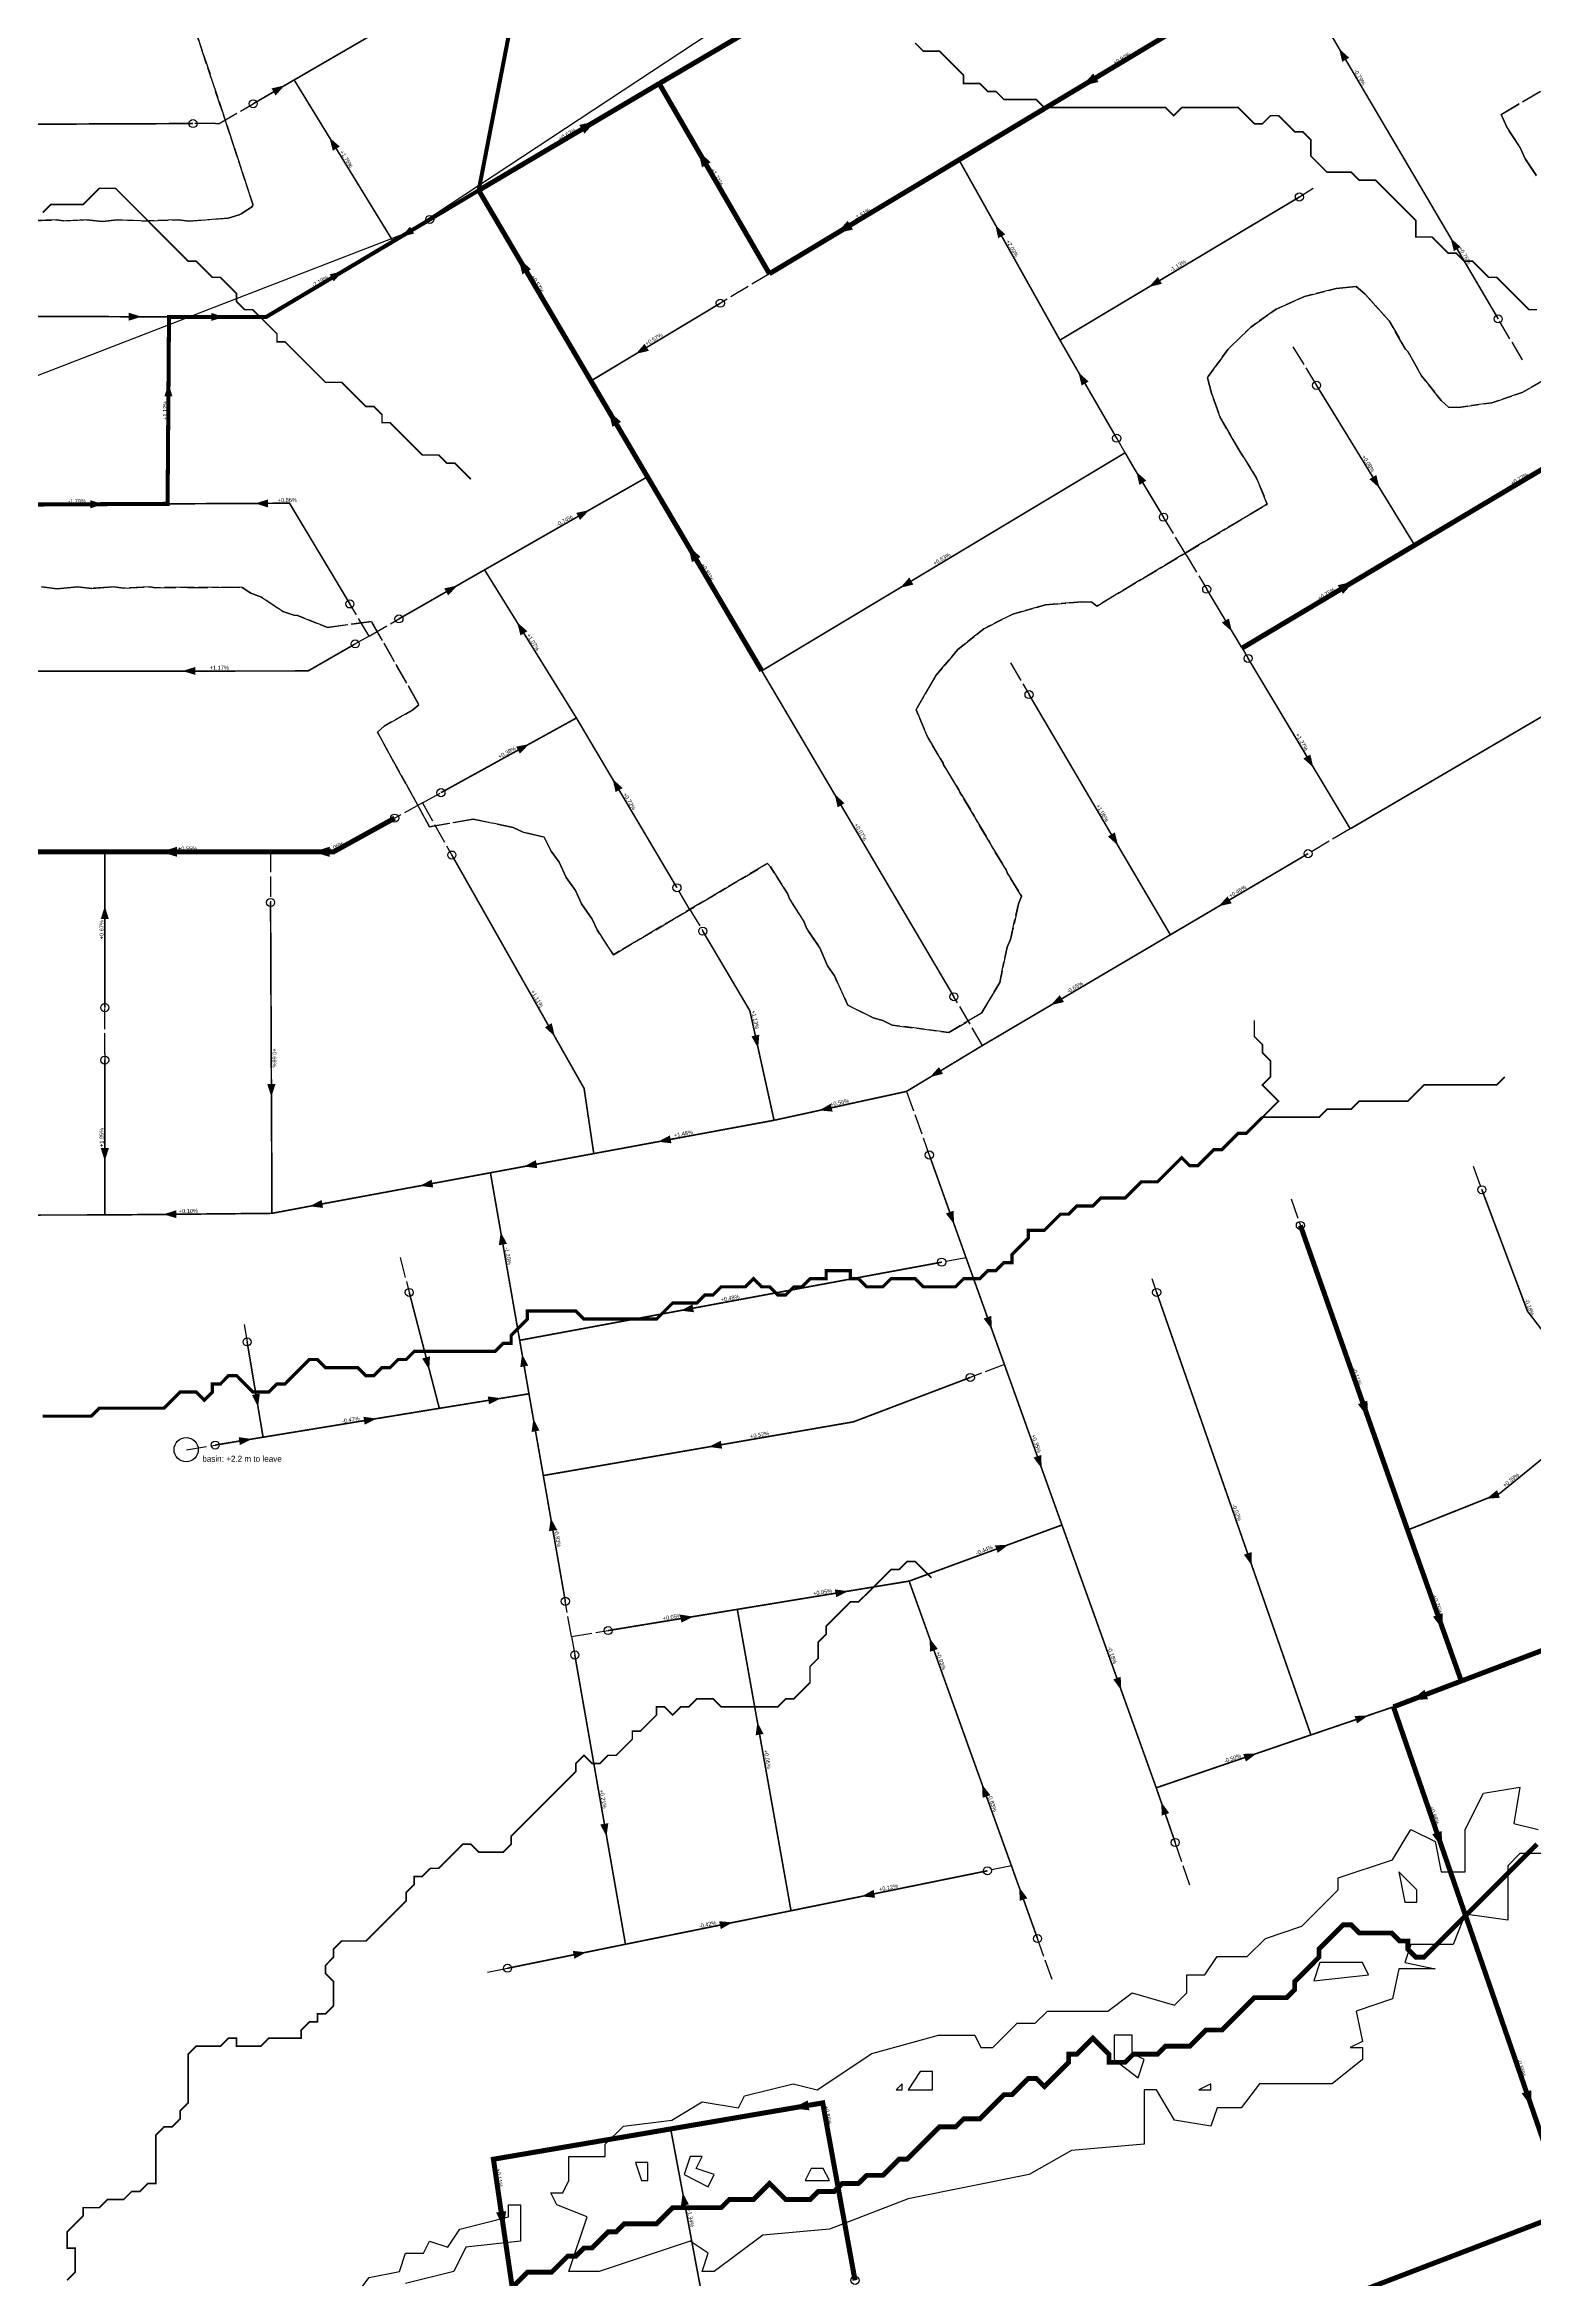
# Model space of a CAD drawing. Header units: metres. Extents: x 442821 to 452274, y 2561971 to 2571293.
# Drawn here: x 444960 to 445698, y 2564912 to 2566019 of the extents above; entities that cross this region are included whole.
import ezdxf
from ezdxf.enums import TextEntityAlignment as Align

# ---------------------------------------------------------------- set-up
doc = ezdxf.new("R2010")
doc.units = ezdxf.units.M
doc.header["$LTSCALE"] = 8
doc.linetypes.add('DASHDOT', pattern=[3.556, 2.54, -0.508, 0, -0.508])
doc.linetypes.add('DASHED', pattern=[1.524, 1.27, -0.254])
for name, color, linetype in [('A_ARROWS', 7, 'Continuous'), ('A_BASINS', 1, 'Continuous'), ('A_BUILT_2006', 252, 'Continuous'), ('A_CATCHMENTS', 7, 'Continuous'), ('A_DIRECT_LINK', 6, 'Continuous'), ('A_GRADIENT', 8, 'Continuous'), ('A_HEAD_GAP', 8, 'Continuous'), ('A_HEADS', 8, 'Continuous'), ('A_STREAMS', 5, 'Continuous'), ('A_WADI', 4, 'Continuous')]:
    doc.layers.add(name, color=color, linetype=linetype)

msp = doc.modelspace()

# ---------------------------------------------------------------- linework, layer by layer
at = {"layer": 'A_ARROWS', "color": 2}
for points in [[(445601.3, 2566017.2), (445606.3, 2566012.7), (445602.8, 2566010.7)], [(445473.9, 2565998.7), (445479.5, 2566004.9), (445482.1, 2566000.7)], [(445079, 2565999), (445074.5, 2565994), (445072.5, 2565997.5)], [(445233.1, 2565981.3), (445227.5, 2565975.1), (445224.9, 2565979.4)], [(445101.2, 2565973.1), (445106.3, 2565968.7), (445102.8, 2565966.6)], [(445283.8, 2565966.6), (445290, 2565960.9), (445285.7, 2565958.4)], [(445136.6, 2565924), (445141.1, 2565929), (445143.1, 2565925.6)], [(445352.3, 2565925.7), (445357.9, 2565931.9), (445360.5, 2565927.6)], [(445431, 2565929.8), (445435.9, 2565925.2), (445432.4, 2565923.3)], [(445656.5, 2565923.4), (445661.5, 2565918.9), (445658.1, 2565916.9)], [(445194.8, 2565913.5), (445201, 2565907.9), (445196.7, 2565905.4)], [(445107.8, 2565906.9), (445103.3, 2565901.9), (445101.3, 2565905.4)], [(445507, 2565899.1), (445511.5, 2565904.1), (445513.5, 2565900.7)], [(445008.1, 2565884.4), (445001.7, 2565882.4), (445001.7, 2565886.4)], [(445049, 2565884.3), (445042.6, 2565882.3), (445042.6, 2565886.3)], [(445252.9, 2565866), (445257.3, 2565871), (445259.4, 2565867.5)], [(445472.2, 2565856.8), (445477.2, 2565852.3), (445473.7, 2565850.3)], [(445021.5, 2565851.3), (445023.4, 2565844.9), (445019.4, 2565844.9)], [(445239.4, 2565837.9), (445245.6, 2565832.3), (445241.3, 2565829.8)], [(445500.8, 2565807.6), (445505.8, 2565803.2), (445502.4, 2565801.1)], [(444989.2, 2565791.5), (444982.8, 2565789.5), (444982.7, 2565793.5)], [(445064.4, 2565791.9), (445070.8, 2565793.9), (445070.8, 2565789.9)], [(445229.9, 2565788.6), (445225.3, 2565783.7), (445223.4, 2565787.2)], [(445278.8, 2565771), (445285, 2565765.4), (445280.7, 2565762.8)], [(445164.5, 2565751.2), (445160, 2565746.3), (445158, 2565749.8)], [(445383.9, 2565750.1), (445388.4, 2565755.2), (445390.4, 2565751.7)], [(445194.1, 2565733), (445199.2, 2565728.6), (445195.8, 2565726.5)], [(445200.1, 2565672.7), (445195.5, 2565667.9), (445193.6, 2565671.4)], [(445241.4, 2565655.4), (445246.4, 2565650.9), (445242.9, 2565648.9)], [(445351.4, 2565647.9), (445356.3, 2565643.4), (445352.9, 2565641.3)]]:
    msp.add_solid(points, dxfattribs=at)
at = {"layer": 'A_ARROWS', "color": 1}
for points in [[(445621.3, 2565799.5), (445616.3, 2565803.9), (445619.7, 2565806)], [(445608.8, 2565753.3), (445603.2, 2565747.1), (445600.6, 2565751.4)], [(445548.2, 2565728.4), (445543.2, 2565732.9), (445546.7, 2565734.9)], [(445028.4, 2565708.9), (445034.8, 2565710.9), (445034.8, 2565706.9)], [(445588.6, 2565661), (445583.6, 2565665.5), (445587, 2565667.5)], [(445491.8, 2565622.4), (445486.8, 2565626.9), (445490.2, 2565628.9)], [(445017.7, 2565619.3), (445025.7, 2565621.8), (445025.7, 2565616.8)], [(445093.2, 2565619.3), (445101.2, 2565621.8), (445101.2, 2565616.8)], [(444989.9, 2565592.4), (444991.9, 2565586), (444987.9, 2565586)], [(445541.5, 2565592.3), (445546, 2565597.2), (445548.1, 2565593.8)], [(445458.4, 2565543.3), (445462.9, 2565548.3), (445465, 2565544.9)], [(445212.8, 2565527.8), (445207.9, 2565532.4), (445211.3, 2565534.4)], [(445313.5, 2565522), (445310.2, 2565527.9), (445314.1, 2565528.7)], [(445072.4, 2565497.8), (445070.4, 2565504.2), (445074.4, 2565504.2)], [(445398.6, 2565507.7), (445403.1, 2565512.7), (445405.1, 2565509.3)], [(445343.7, 2565491.2), (445349.5, 2565494.5), (445350.4, 2565490.6)], [(444989.9, 2565466.1), (444987.9, 2565472.5), (444991.9, 2565472.5)], [(445263.9, 2565475.7), (445269.8, 2565478.8), (445270.6, 2565474.9)], [(445197.4, 2565463.4), (445203.4, 2565466.5), (445204.1, 2565462.6)], [(445091.3, 2565443.7), (445097.3, 2565446.8), (445098, 2565442.9)], [(445145.9, 2565453.8), (445151.8, 2565456.9), (445152.6, 2565453)], [(445019, 2565439.7), (445025.4, 2565441.8), (445025.4, 2565437.8)], [(445410.6, 2565434.8), (445406.5, 2565440.1), (445410.3, 2565441.5)], [(445186, 2565431), (445189.1, 2565425.1), (445185.1, 2565424.4)], [(445275.1, 2565392), (445281, 2565395.1), (445281.7, 2565391.2)], [(445429.3, 2565382.7), (445425.2, 2565388.1), (445429, 2565389.4)], [(445150.6, 2565362.7), (445147.1, 2565368.3), (445151, 2565369.4)], [(445196.6, 2565370.6), (445199.6, 2565364.7), (445195.7, 2565364)], [(445065.8, 2565344.2), (445062.8, 2565350.2), (445066.7, 2565350.9)], [(445186.2, 2565348.6), (445180.2, 2565345.6), (445179.6, 2565349.5)], [(445615.6, 2565339), (445610.6, 2565345.7), (445615.3, 2565347.4)], [(445124.6, 2565338.5), (445118.6, 2565335.5), (445118, 2565339.4)], [(445202.2, 2565338.5), (445205.2, 2565332.6), (445201.3, 2565331.9)], [(445062.8, 2565328.4), (445056.8, 2565325.4), (445056.2, 2565329.3)], [(445289, 2565324.5), (445295, 2565327.5), (445295.7, 2565323.6)], [(445454, 2565313.8), (445449.9, 2565319.2), (445453.7, 2565320.5)], [(445674.3, 2565298.8), (445679.5, 2565303.1), (445680.9, 2565299.3)], [(445210.8, 2565289.3), (445213.9, 2565283.4), (445209.9, 2565282.7)], [(445437.5, 2565276), (445432.2, 2565272), (445430.8, 2565275.7)], [(445558.1, 2565265.7), (445554.1, 2565271.1), (445557.9, 2565272.4)], [(445358.2, 2565253), (445352.2, 2565250), (445351.5, 2565253.9)], [(445281.5, 2565240.4), (445275.5, 2565237.4), (445274.9, 2565241.4)], [(445652.8, 2565233.7), (445647.8, 2565240.4), (445652.5, 2565242.1)], [(445398.4, 2565229.7), (445402.5, 2565224.4), (445398.7, 2565223)], [(445493.4, 2565203.9), (445489.4, 2565209.3), (445493.1, 2565210.6)], [(445637, 2565199), (445643.6, 2565204.2), (445645.3, 2565199.5)], [(445313.1, 2565188.2), (445316.2, 2565182.3), (445312.3, 2565181.6)], [(445615.7, 2565191.4), (445610.2, 2565187.5), (445608.9, 2565191.2)], [(445560.5, 2565172.6), (445555.1, 2565168.6), (445553.8, 2565172.4)], [(445424.4, 2565157.3), (445428.5, 2565152), (445424.7, 2565150.6)], [(445513.2, 2565148.5), (445517.1, 2565143.1), (445513.4, 2565141.8)], [(445238.4, 2565131.5), (445235.3, 2565137.4), (445239.3, 2565138.1)], [(445652.3, 2565125.8), (445647.4, 2565132.6), (445652.1, 2565134.2)], [(445364.8, 2565101.8), (445370.7, 2565105.1), (445371.4, 2565101.1)], [(445442.8, 2565106.3), (445446.9, 2565100.9), (445443.1, 2565099.6)], [(445300.9, 2565088.9), (445295, 2565085.6), (445294.2, 2565089.5)], [(445228.3, 2565074.1), (445222.5, 2565070.9), (445221.7, 2565074.8)], [(445696.7, 2564997.4), (445691.7, 2565004.2), (445696.4, 2565005.8)], [(445330.6, 2564996.9), (445338.1, 2565000.7), (445338.9, 2564995.8)], [(445276.1, 2564955.1), (445279.2, 2564949.2), (445275.3, 2564948.5)], [(445187.4, 2564937.6), (445183.7, 2564945.2), (445188.7, 2564945.9)]]:
    msp.add_solid(points, dxfattribs=at)
at = {"layer": 'A_BASINS', "color": 1}
msp.add_circle((445030.2, 2565323.1), 6, dxfattribs=at)
at = {"layer": 'A_BUILT_2006', "color": 252}
msp.add_lwpolyline([(444422.4, 2563343.7), (444425.8, 2563359.7), (444354.3, 2563402.3), (444079.1, 2562950.6), (443944.5, 2563054.6), (443895.5, 2563534.9), (443894.2, 2564981.6), (443353.4, 2565026.3), (443356.8, 2565236.3), (445139.7, 2565926.1), (445353.1, 2566067)], dxfattribs=at)
at = {"layer": 'A_CATCHMENTS', "color": 2, "linetype": 'DASHED'}
for points in [[(444953.3, 2565931.9), (444965.8, 2565932.4), (444969.6, 2565931.9), (444980.9, 2565932.4), (444988.8, 2565931.5), (444996, 2565932.4), (445010.9, 2565931.8), (445011.2, 2565931.9), (445026.3, 2565932.4), (445031.6, 2565931.7), (445051, 2565933.3), (445056.5, 2565934.8), (445057.5, 2565935.3), (445063.1, 2565939), (445063.3, 2565940.1), (445035, 2566025.7)], [(445732.5, 2566014.5), (445681.6, 2565984.6), (445684.6, 2565977.9), (445690.9, 2565968.2), (445693.2, 2565963), (445699.1, 2565954.2)], [(445705.2, 2565854.5), (445691.9, 2565846.8), (445677, 2565841.8), (445660.5, 2565839.5), (445655.5, 2565839.6), (445651.9, 2565842.9), (445642.1, 2565855.1), (445635.3, 2565867.2), (445634.2, 2565868.4), (445626, 2565882.3), (445614.1, 2565895.8), (445609.8, 2565899.3), (445599.8, 2565898.4), (445584.2, 2565894.4), (445570.1, 2565888.1), (445557.5, 2565879.3), (445546.2, 2565868.2), (445536.4, 2565854.7), (445536.1, 2565854.1), (445538.1, 2565846.6), (445542.5, 2565834.1), (445551.7, 2565818.3), (445552, 2565818), (445560.2, 2565804.8), (445565.7, 2565791.6), (445481.2, 2565741), (445478.8, 2565742.9), (445473.7, 2565743.2), (445455.8, 2565741.6), (445439.7, 2565737.1), (445425.3, 2565729.8), (445412.5, 2565719.6), (445401.5, 2565706.6), (445392.2, 2565690.7), (445391.8, 2565689.6), (445397.5, 2565675.9), (445405.1, 2565663.2), (445405.4, 2565662.4), (445412.9, 2565650), (445413.4, 2565648.9), (445420.7, 2565636.8), (445421.3, 2565635.4), (445428.5, 2565623.6), (445429.2, 2565622), (445436.3, 2565610.4), (445437.1, 2565608.5), (445444, 2565597.3), (445443.9, 2565597.1), (445442.5, 2565593.6), (445438.5, 2565575.9), (445436.8, 2565572.1), (445433.2, 2565554.6), (445424.2, 2565539.4), (445407.9, 2565529.8), (445379.9, 2565533.5), (445375.3, 2565535.8), (445370.5, 2565537.1), (445357.9, 2565543.3), (445357.8, 2565543.7), (445351.3, 2565557.9), (445347.9, 2565562.9), (445344, 2565571.8), (445337.7, 2565581.1), (445336, 2565585.2), (445329.2, 2565595.7), (445328, 2565598.6), (445319.7, 2565611.8), (445318.1, 2565613.5), (445241.8, 2565568.3), (445233.7, 2565580.6), (445231.3, 2565586), (445226.1, 2565593.6), (445223.1, 2565600.1), (445218.5, 2565606.6), (445214.9, 2565614.2), (445211, 2565619.7), (445207.6, 2565626.6), (445197.1, 2565629.1), (445192.1, 2565631.4), (445172.3, 2565635.5), (445150.8, 2565631.7), (445124.9, 2565678.6), (445128.2, 2565681.5), (445142.5, 2565689.7), (445145.5, 2565692.2), (445122, 2565733.4), (445100.2, 2565730.5), (445085.3, 2565736.4), (445083.5, 2565736.5), (445078.1, 2565738.4), (445067.5, 2565745.5), (445062.3, 2565747.5), (445057.9, 2565750.3), (445046.6, 2565750.4), (445046.5, 2565750.4), (445030.8, 2565750.2), (445029.7, 2565750.4), (445015, 2565750.1), (445012.2, 2565750.6), (444999.3, 2565749.9), (444994.3, 2565750.6), (444983.5, 2565749.8), (444976.4, 2565750.6), (444966.3, 2565749.6), (444958.5, 2565750.5)]]:
    msp.add_lwpolyline(points, dxfattribs=at)
at = {"layer": 'A_CATCHMENTS', "color": 1, "linetype": 'DASHED'}
for points in [[(445035, 2566025.7), (445063.3, 2565940.1), (445063.1, 2565939), (445057.5, 2565935.3), (445056.5, 2565934.8), (445051, 2565933.3), (445031.6, 2565931.7), (445026.3, 2565932.4), (445011.2, 2565931.9), (445010.9, 2565931.8), (444996, 2565932.4), (444988.8, 2565931.5), (444980.9, 2565932.4), (444969.6, 2565931.9), (444965.8, 2565932.4), (444953.3, 2565931.9)], [(445699.1, 2565954.2), (445693.2, 2565963), (445690.9, 2565968.2), (445684.6, 2565977.9), (445681.6, 2565984.6), (445732.5, 2566014.5)], [(444958.5, 2565750.5), (444966.3, 2565749.6), (444976.4, 2565750.6), (444983.5, 2565749.8), (444994.3, 2565750.6), (444999.3, 2565749.9), (445012.2, 2565750.6), (445015, 2565750.1), (445029.7, 2565750.4), (445030.8, 2565750.2), (445046.5, 2565750.4), (445046.6, 2565750.4), (445057.9, 2565750.3), (445062.3, 2565747.5), (445067.5, 2565745.5), (445078.1, 2565738.4), (445083.5, 2565736.5), (445085.3, 2565736.4), (445100.2, 2565730.5), (445122, 2565733.4), (445145.5, 2565692.2), (445142.5, 2565689.7), (445128.2, 2565681.5), (445124.9, 2565678.6), (445150.8, 2565631.7), (445172.3, 2565635.5), (445192.1, 2565631.4), (445197.1, 2565629.1), (445207.6, 2565626.6), (445211, 2565619.7), (445214.9, 2565614.2), (445218.5, 2565606.6), (445223.1, 2565600.1), (445226.1, 2565593.6), (445231.3, 2565586), (445233.7, 2565580.6), (445241.8, 2565568.3), (445318.1, 2565613.5), (445319.7, 2565611.8), (445328, 2565598.6), (445329.2, 2565595.7), (445336, 2565585.2), (445337.7, 2565581.1), (445344, 2565571.8), (445347.9, 2565562.9), (445351.3, 2565557.9), (445357.8, 2565543.7), (445357.9, 2565543.3), (445370.5, 2565537.1), (445375.3, 2565535.8), (445379.9, 2565533.5), (445407.9, 2565529.8), (445424.2, 2565539.4), (445433.2, 2565554.6), (445436.8, 2565572.1), (445438.5, 2565575.9), (445442.5, 2565593.6), (445443.9, 2565597.1), (445444, 2565597.3), (445437.1, 2565608.5), (445436.3, 2565610.4), (445429.2, 2565622), (445428.5, 2565623.6), (445421.3, 2565635.4), (445420.7, 2565636.8), (445413.4, 2565648.9), (445412.9, 2565650), (445405.4, 2565662.4), (445405.1, 2565663.2), (445397.5, 2565675.9), (445391.8, 2565689.6), (445392.2, 2565690.7), (445401.5, 2565706.6), (445412.5, 2565719.6), (445425.3, 2565729.8), (445439.7, 2565737.1), (445455.8, 2565741.6), (445473.7, 2565743.2), (445478.8, 2565742.9), (445481.2, 2565741), (445565.7, 2565791.6), (445560.2, 2565804.8), (445552, 2565818), (445551.7, 2565818.3), (445542.5, 2565834.1), (445538.1, 2565846.6), (445536.1, 2565854.1), (445536.4, 2565854.7), (445546.2, 2565868.2), (445557.5, 2565879.3), (445570.1, 2565888.1), (445584.2, 2565894.4), (445599.8, 2565898.4), (445609.8, 2565899.3), (445614.1, 2565895.8), (445626, 2565882.3), (445634.2, 2565868.4), (445635.3, 2565867.2), (445642.1, 2565855.1), (445651.9, 2565842.9), (445655.5, 2565839.6), (445660.5, 2565839.5), (445677, 2565841.8), (445691.9, 2565846.8), (445705.2, 2565854.5)]]:
    msp.add_lwpolyline(points, dxfattribs=at)
at = {"layer": 'A_DIRECT_LINK', "color": 6, "linetype": 'DASHED', "const_width": 2}
msp.add_lwpolyline([(445198.6, 2566068.3), (445175.1, 2565947), (445132.7, 2565921.7), (445069.7, 2565884.2), (445021.7, 2565884.3), (445021, 2565791.7), (444831.9, 2565790.7), (444664.4, 2565791.8), (444664.4, 2565708.5), (444456.3, 2565708.3), (444370.7, 2565708.2), (444277.9, 2565708.1), (444278.2, 2565520.7), (444277.7, 2565398.4), (444277.6, 2565343.6), (444184.3, 2565343.7), (444184.3, 2565251.9), (444184.3, 2565168.2), (444184.3, 2565085), (444184.3, 2564982.9), (444171.9, 2564984), (444017.2, 2564997.6), (444017.2, 2564966.8), (444017.4, 2564881.2)], dxfattribs=at)
at = {"layer": 'A_HEAD_GAP', "color": 8, "linetype": 'DASHED'}
for points in [[(445044.7, 2565980.1), (445046.5, 2565980.1), (445063.4, 2565989.9)], [(445044.7, 2565980.1), (445033.6, 2565980.1)], [(445175.1, 2565947), (445150.9, 2565932.6)], [(445588.5, 2565947.9), (445581.6, 2565943.7)], [(445319.1, 2565905.7), (445294.8, 2565891.1)], [(445692.1, 2565863), (445680.1, 2565883.3)], [(445578.4, 2565869.4), (445590.1, 2565850.4)], [(445495.3, 2565817), (445491.1, 2565824.2)], [(445525.5, 2565766.5), (445514.3, 2565785.1)], [(445525.5, 2565766.5), (445535.7, 2565749.4)], [(445120.8, 2565726.2), (445111.3, 2565742.1)], [(445120.8, 2565726.2), (445135.6, 2565734.7)], [(445120.8, 2565726.2), (445113.9, 2565722.3)], [(445438.5, 2565713), (445447.7, 2565697.2)], [(445553.2, 2565720.2), (445556.2, 2565715.1)], [(445147.2, 2565643.5), (445156.4, 2565648.6)], [(445147.2, 2565643.5), (445133.5, 2565636)], [(445147.2, 2565643.5), (445161.8, 2565617.7)], [(445606.8, 2565630.7), (445585.9, 2565618.4)], [(445071.9, 2565619.3), (445072, 2565594.2)], [(445279.4, 2565591.3), (445273.3, 2565601.5)], [(445279.4, 2565591.3), (445286.1, 2565580)], [(445424.7, 2565523.4), (445410.5, 2565547.5)], [(444989.9, 2565519.3), (444989.9, 2565542.1)], [(444989.9, 2565519.3), (444989.9, 2565516.1)], [(445387, 2565500.6), (445398.3, 2565469.1)], [(445667.7, 2565463.6), (445672, 2565451.9)], [(445577.5, 2565447.4), (445582.1, 2565434.2)], [(445136.2, 2565418.3), (445140.7, 2565401)], [(445416.5, 2565418.2), (445404.4, 2565416)], [(445508.5, 2565408), (445510.9, 2565401)], [(445059, 2565385.2), (445060.4, 2565376.5)], [(445435.5, 2565365.3), (445418.6, 2565358.9)], [(445030.3, 2565323.1), (445044.6, 2565325.4)], [(445221.1, 2565230.5), (445218, 2565248)], [(445221.1, 2565230.5), (445239.2, 2565233.5)], [(445221.1, 2565230.5), (445222.7, 2565221.4)], [(445527.3, 2565107.4), (445520.1, 2565128.5)], [(445439, 2565116.9), (445427.1, 2565114.5)], [(445459.2, 2565060.6), (445451.9, 2565080.9)], [(445179.4, 2565064.2), (445189.4, 2565066.2)]]:
    msp.add_lwpolyline(points, dxfattribs=at)
at = {"layer": 'A_HEADS', "color": 2}
for centre in [(445063.4, 2565989.9), (445581.6, 2565943.7), (445150.9, 2565932.6), (445294.8, 2565891.1), (445680.1, 2565883.3), (445491.1, 2565824.2), (445514.3, 2565785.1), (445111.3, 2565742.1), (445135.6, 2565734.7), (445156.4, 2565648.6), (445273.3, 2565601.5), (445410.5, 2565547.5)]:
    msp.add_circle(centre, 2, dxfattribs=at)
at = {"layer": 'A_HEADS', "color": 1}
for centre in [(445033.6, 2565980.1), (445590.1, 2565850.4), (445535.7, 2565749.4), (445113.9, 2565722.3), (445556.2, 2565715.1), (445447.7, 2565697.2), (445133.5, 2565636), (445161.8, 2565617.7), (445585.9, 2565618.4), (445072, 2565594.2), (445286.1, 2565580), (444989.9, 2565542.1), (444989.9, 2565516.1), (445398.3, 2565469.1), (445672, 2565451.9), (445582.1, 2565434.2), (445404.4, 2565416), (445140.7, 2565401), (445510.9, 2565401), (445060.4, 2565376.5), (445418.6, 2565358.9), (445044.6, 2565325.4), (445218, 2565248), (445239.2, 2565233.5), (445222.7, 2565221.4), (445520.1, 2565128.5), (445427.1, 2565114.5), (445451.9, 2565080.9), (445189.4, 2565066.2), (445361.5, 2564911.6)]:
    msp.add_circle(centre, 2, dxfattribs=at)
at = {"layer": 'A_SECONDARY_HEADER', "color": 2, "const_width": 2.5}
for points in [[(445264.5, 2565999.9), (445360.1, 2566056.1)], [(445576.1, 2566060), (445413, 2565962.1)], [(445175.1, 2565947), (445264.5, 2565999.9)], [(445319.1, 2565905.7), (445264.5, 2565999.9)], [(445230.7, 2565852.6), (445175.1, 2565947)], [(445315.3, 2565709), (445258.7, 2565805.1)]]:
    msp.add_lwpolyline(points, dxfattribs=at)
at = {"layer": 'A_SECONDARY_HEADER', "color": 2, "linetype": 'DASHDOT', "const_width": 2.5}
msp.add_lwpolyline([(445413, 2565962.1), (445319.1, 2565905.7)], dxfattribs=at)
at = {"layer": 'A_SECONDARY_HEADER', "color": 2, "linetype": 'DASHED', "const_width": 2.5}
msp.add_lwpolyline([(445258.7, 2565805.1), (445230.7, 2565852.6)], dxfattribs=at)
at = {"layer": 'A_SECONDARY_HEADER', "color": 1, "const_width": 2.5}
for points in [[(445638.7, 2565771.2), (445744.2, 2565834.1)], [(445553.2, 2565720.2), (445638.7, 2565771.2)], [(445133.5, 2565636), (445103.2, 2565619.3), (445071.9, 2565619.3)], [(445071.9, 2565619.3), (444989.9, 2565619.3)], [(445635.2, 2565283.3), (445661.8, 2565208.5)], [(445628.2, 2565195.7), (445665.7, 2565087.1)], [(445361.5, 2564911.6), (445345.5, 2564999.5), (445270.2, 2564986.6)]]:
    msp.add_lwpolyline(points, dxfattribs=at)
at = {"layer": 'A_SECONDARY_HEADER', "color": 1, "linetype": 'DASHDOT', "const_width": 2.5}
for points in [[(444989.9, 2565619.3), (444900.8, 2565619.3)], [(445582.1, 2565434.2), (445635.2, 2565283.3)], [(445665.7, 2565087.1), (445714.6, 2564945.5)]]:
    msp.add_lwpolyline(points, dxfattribs=at)
at = {"layer": 'A_SECONDARY_HEADER', "color": 1, "linetype": 'DASHED', "const_width": 2.5}
for points in [[(445926, 2565391.2), (445719.4, 2565230.3), (445661.8, 2565208.5)], [(445661.8, 2565208.5), (445628.2, 2565195.7)], [(445270.2, 2564986.6), (445182.4, 2564971.6), (445198.1, 2564864.5)], [(445714.6, 2564945.5), (445432.1, 2564837.4), (445379.9, 2564810.1)]]:
    msp.add_lwpolyline(points, dxfattribs=at)
at = {"layer": 'A_SECONDARY_MAIN', "color": 2, "linetype": 'DASHED', "const_width": 0.8}
msp.add_lwpolyline([(445083.7, 2566001.7), (445198.6, 2566068.3)], dxfattribs=at)
at = {"layer": 'A_SECONDARY_MAIN', "color": 2, "linetype": 'DASHDOT', "const_width": 0.8}
for points in [[(445644.2, 2565944.4), (445576.1, 2566060)], [(445581.6, 2565943.7), (445463, 2565872.8)], [(445060.6, 2565884.2), (445069.7, 2565884.2), (445132.7, 2565921.7)], [(444830.8, 2565884.9), (444977.7, 2565884.5)], [(445178, 2565759), (445258.7, 2565805.1)], [(444931.4, 2565791.2), (445021, 2565791.7)]]:
    msp.add_lwpolyline(points, dxfattribs=at)
at = {"layer": 'A_SECONDARY_MAIN', "color": 2, "const_width": 0.8}
for points in [[(445132.7, 2565921.7), (445083.7, 2566001.7)], [(445463, 2565872.8), (445413, 2565962.1)], [(445680.1, 2565883.3), (445644.2, 2565944.4)], [(444977.7, 2565884.5), (445021.7, 2565884.3)], [(445021, 2565791.7), (445021.7, 2565884.3)], [(445021.7, 2565884.3), (445060.6, 2565884.2)], [(445495.3, 2565817), (445315.3, 2565709)], [(445514.3, 2565785.1), (445499.1, 2565810.4), (445495.3, 2565817)], [(445135.6, 2565734.7), (445178, 2565759)], [(445223.5, 2565685.6), (445178, 2565759)]]:
    msp.add_lwpolyline(points, dxfattribs=at)
at = {"layer": 'A_SECONDARY_MAIN', "color": 1, "const_width": 0.8}
for points in [[(445033.6, 2565980.1), (444339.6, 2565977.2), (444339.6, 2565975.8)], [(445447.7, 2565697.2), (445517.7, 2565578.2)], [(444989.9, 2565542.1), (444989.9, 2565619.3)], [(445286.1, 2565580), (445309.4, 2565540.6), (445321.4, 2565486.3)], [(445424.7, 2565523.4), (445387, 2565500.6)], [(445387, 2565500.6), (445321.4, 2565486.3)], [(445321.4, 2565486.3), (445232.1, 2565469.8)], [(445232.1, 2565469.8), (445180.9, 2565460.3)], [(445129.1, 2565450.7), (445091.3, 2565443.7), (445072.7, 2565440.2)], [(445140.7, 2565401), (445155.6, 2565343.6)], [(445200, 2565350.8), (445195.4, 2565377.3)], [(445417, 2565178), (445388.3, 2565258)]]:
    msp.add_lwpolyline(points, dxfattribs=at)
at = {"layer": 'A_SECONDARY_MAIN', "color": 1, "linetype": 'DASHED', "const_width": 0.8}
for points in [[(445590.1, 2565850.4), (445638.7, 2565771.2)], [(445072.7, 2565440.2), (444989.9, 2565439.4)], [(445416.5, 2565418.2), (445435.5, 2565365.3)], [(445510.9, 2565401), (445587.3, 2565181.8)], [(445060.4, 2565376.5), (445068.3, 2565329.3)], [(445435.5, 2565365.3), (445464, 2565285.8)], [(445731.9, 2565343.1), (445680.9, 2565301.5), (445635.2, 2565283.3)], [(445303.2, 2565244), (445388.3, 2565258)], [(445239.2, 2565233.5), (445303.2, 2565244)], [(445329.8, 2565094.7), (445303.2, 2565244)], [(445587.3, 2565181.8), (445628.2, 2565195.7)]]:
    msp.add_lwpolyline(points, dxfattribs=at)
at = {"layer": 'A_SECONDARY_MAIN', "color": 1, "linetype": 'DASHDOT', "const_width": 0.8}
for points in [[(445606.8, 2565630.7), (445704.3, 2565687.8), (445800.4, 2565744.7)], [(444975.7, 2565708.8), (444900.8, 2565708.7)], [(445517.7, 2565578.2), (445424.7, 2565523.4)], [(445180.9, 2565460.3), (445129.1, 2565450.7)], [(445195.4, 2565377.3), (445180.9, 2565460.3)], [(445672, 2565451.9), (445694.6, 2565391.7), (445731.9, 2565343.1)], [(444989.9, 2565439.4), (444900.6, 2565439.3)], [(445155.6, 2565343.6), (445200, 2565350.8)], [(445207.1, 2565310.3), (445200, 2565350.8)], [(445068.3, 2565329.3), (445155.6, 2565343.6)], [(445044.6, 2565325.4), (445068.3, 2565329.3)], [(445388.3, 2565258), (445464, 2565285.8)], [(445464, 2565285.8), (445510.7, 2565155.6)], [(445510.7, 2565155.6), (445587.3, 2565181.8)], [(445439, 2565116.9), (445417, 2565178)], [(445520.1, 2565128.5), (445510.7, 2565155.6)], [(445451.9, 2565080.9), (445439, 2565116.9)], [(445247.8, 2565078.1), (445329.8, 2565094.7)], [(445189.4, 2565066.2), (445247.8, 2565078.1)]]:
    msp.add_lwpolyline(points, dxfattribs=at)
at = {"layer": 'A_SECONDARY_MAIN_BRANCH', "color": 2, "const_width": 0.8}
for points in [[(445063.4, 2565989.9), (445083.7, 2566001.7)], [(445294.8, 2565891.1), (445230.7, 2565852.6)], [(445491.1, 2565824.2), (445463, 2565872.8)], [(445111.3, 2565742.1), (445081.4, 2565792), (445021, 2565791.7)], [(445273.3, 2565601.5), (445223.5, 2565685.6)]]:
    msp.add_lwpolyline(points, dxfattribs=at)
at = {"layer": 'A_SECONDARY_MAIN_BRANCH', "color": 2, "linetype": 'DASHED', "const_width": 0.8}
for points in [[(445150.9, 2565932.6), (445132.7, 2565921.7)], [(445410.5, 2565547.5), (445315.3, 2565709)], [(445156.4, 2565648.6), (445223.5, 2565685.6)]]:
    msp.add_lwpolyline(points, dxfattribs=at)
at = {"layer": 'A_SECONDARY_MAIN_BRANCH', "color": 1, "const_width": 0.8}
for points in [[(445535.7, 2565749.4), (445553.2, 2565720.2)], [(445113.9, 2565722.3), (445090.6, 2565708.9), (444975.7, 2565708.8)], [(445556.2, 2565715.1), (445606.8, 2565630.7)], [(445161.8, 2565617.7), (445227.3, 2565502.1), (445232.1, 2565469.8)], [(445072, 2565594.2), (445072.7, 2565440.2)], [(444989.9, 2565516.1), (444989.9, 2565439.4)], [(445398.3, 2565469.1), (445416.5, 2565418.2)], [(445418.6, 2565358.9), (445360.7, 2565336.9), (445207.1, 2565310.3)], [(445218, 2565248), (445207.1, 2565310.3)], [(445286.8, 2564898.1), (445270.2, 2564986.6)]]:
    msp.add_lwpolyline(points, dxfattribs=at)
at = {"layer": 'A_SECONDARY_MAIN_BRANCH', "color": 1, "linetype": 'DASHED', "const_width": 0.8}
for points in [[(445585.9, 2565618.4), (445517.7, 2565578.2)], [(445404.4, 2565416), (445195.4, 2565377.3)], [(445222.7, 2565221.4), (445247.8, 2565078.1)], [(445427.1, 2565114.5), (445329.8, 2565094.7)]]:
    msp.add_lwpolyline(points, dxfattribs=at)
at = {"layer": 'A_STREAMS', "color": 5}
for points, const_width in [([(445699.3, 2565887.9), (445695.3, 2565887.9), (445691.3, 2565891.9), (445687.3, 2565895.9), (445683.3, 2565899.9), (445679.3, 2565903.9), (445675.3, 2565903.9), (445671.3, 2565907.9), (445667.3, 2565911.9), (445663.3, 2565911.9), (445659.3, 2565915.9), (445655.3, 2565915.9), (445651.3, 2565919.9), (445647.3, 2565923.9), (445643.3, 2565923.9), (445639.3, 2565923.9), (445639.3, 2565927.9), (445639.3, 2565932), (445635.3, 2565936), (445631.3, 2565940), (445627.3, 2565944), (445623.3, 2565948), (445619.3, 2565952), (445615.3, 2565952), (445611.3, 2565952), (445607.3, 2565956), (445603.3, 2565956), (445599.3, 2565956), (445595.3, 2565956), (445591.3, 2565960), (445587.3, 2565964), (445587.3, 2565968), (445587.3, 2565972), (445583.3, 2565976), (445579.3, 2565976), (445575.3, 2565980), (445571.3, 2565984), (445567.3, 2565984), (445563.3, 2565980), (445559.3, 2565980), (445555.3, 2565984), (445551.3, 2565988), (445547.3, 2565988), (445543.3, 2565988), (445539.3, 2565988), (445535.3, 2565988), (445531.3, 2565988), (445527.3, 2565988), (445523.3, 2565988), (445519.3, 2565984), (445515.3, 2565988), (445511.3, 2565988), (445507.3, 2565988), (445503.3, 2565988), (445499.3, 2565988), (445495.3, 2565988), (445491.3, 2565988), (445487.3, 2565988), (445483.3, 2565988), (445479.3, 2565988), (445475.3, 2565988), (445471.3, 2565988), (445467.3, 2565988), (445463.3, 2565988), (445459.3, 2565988), (445455.3, 2565988), (445451.3, 2565992), (445447.3, 2565992), (445443.3, 2565992), (445439.3, 2565992), (445435.3, 2565992), (445431.3, 2565996), (445427.3, 2565996), (445423.3, 2566000), (445419.3, 2566000), (445415.3, 2566000), (445415.3, 2566004), (445411.3, 2566008), (445407.3, 2566012), (445403.3, 2566016), (445399.3, 2566016), (445395.3, 2566016), (445391.3, 2566020)], 0.8), ([(445171.2, 2565803.9), (445167.2, 2565807.9), (445163.2, 2565811.9), (445159.2, 2565811.9), (445155.2, 2565815.9), (445151.2, 2565815.9), (445147.2, 2565815.9), (445143.2, 2565819.9), (445139.2, 2565823.9), (445135.2, 2565827.9), (445131.2, 2565831.9), (445127.2, 2565831.9), (445127.2, 2565835.9), (445123.2, 2565839.9), (445119.2, 2565839.9), (445115.2, 2565843.9), (445111.2, 2565847.9), (445107.2, 2565851.9), (445103.2, 2565851.9), (445099.2, 2565851.9), (445095.2, 2565855.9), (445091.2, 2565859.9), (445087.2, 2565863.9), (445083.2, 2565867.9), (445079.2, 2565871.9), (445075.2, 2565871.9), (445075.2, 2565875.9), (445071.2, 2565879.9), (445067.2, 2565883.9), (445063.2, 2565887.9), (445059.2, 2565887.9), (445055.2, 2565891.9), (445055.2, 2565895.9), (445051.2, 2565899.9), (445047.2, 2565903.9), (445043.2, 2565903.9), (445039.2, 2565907.9), (445035.2, 2565911.9), (445031.2, 2565911.9), (445027.2, 2565915.9), (445023.2, 2565919.9), (445019.2, 2565923.9), (445015.2, 2565927.9), (445011.2, 2565932), (445007.2, 2565936), (445003.2, 2565940), (444999.2, 2565944), (444995.2, 2565948), (444991.2, 2565948), (444987.2, 2565948), (444983.2, 2565944), (444979.2, 2565940), (444975.2, 2565940), (444971.2, 2565940), (444967.2, 2565940), (444963.2, 2565940), (444959.2, 2565936)], 0.8), ([(445559.3, 2565535.8), (445559.3, 2565531.8), (445559.3, 2565527.8), (445563.3, 2565523.8), (445563.3, 2565519.8), (445567.3, 2565515.8), (445567.3, 2565511.8), (445567.3, 2565507.8), (445563.3, 2565503.8), (445567.3, 2565499.8), (445571.3, 2565495.8), (445567.3, 2565491.8), (445563.3, 2565487.8)], 0.8), ([(445683.3, 2565507.8), (445679.3, 2565503.8), (445675.3, 2565503.8), (445671.3, 2565503.8), (445667.3, 2565503.8), (445663.3, 2565503.8), (445659.3, 2565503.8), (445655.3, 2565503.8), (445651.3, 2565503.8), (445647.3, 2565503.8), (445643.3, 2565503.8), (445639.3, 2565499.8), (445635.3, 2565495.8), (445631.3, 2565495.8), (445627.3, 2565495.8), (445623.3, 2565495.8), (445619.3, 2565495.8), (445615.3, 2565495.8), (445611.3, 2565495.8), (445607.3, 2565491.8), (445603.3, 2565491.8), (445599.3, 2565491.8), (445595.3, 2565491.8), (445591.3, 2565487.8), (445587.3, 2565487.8), (445583.3, 2565487.8), (445579.3, 2565487.8), (445575.3, 2565487.8), (445571.3, 2565487.8), (445567.3, 2565487.8), (445563.3, 2565487.8)], 0.8), ([(445563.3, 2565487.8), (445559.3, 2565483.8), (445555.3, 2565479.8), (445551.3, 2565479.8), (445547.3, 2565475.8), (445543.3, 2565471.8), (445539.3, 2565471.8), (445535.3, 2565467.8), (445531.3, 2565463.8), (445527.3, 2565463.8), (445523.3, 2565467.8), (445519.3, 2565463.8), (445515.3, 2565459.8), (445511.3, 2565455.8), (445507.3, 2565455.8), (445503.3, 2565455.8), (445499.3, 2565451.8), (445495.3, 2565447.8), (445491.3, 2565447.8), (445487.3, 2565447.8), (445483.3, 2565447.8), (445479.3, 2565443.8), (445475.3, 2565443.8), (445471.3, 2565443.8), (445467.3, 2565439.8), (445463.3, 2565439.8), (445459.3, 2565435.8), (445455.3, 2565431.8), (445451.3, 2565431.8), (445447.3, 2565431.8), (445447.3, 2565427.8), (445443.3, 2565423.8), (445439.3, 2565419.8), (445439.3, 2565415.8), (445435.3, 2565415.8), (445431.3, 2565411.8), (445427.3, 2565411.8), (445423.3, 2565407.8), (445419.3, 2565407.8), (445415.3, 2565407.8), (445411.3, 2565403.8), (445407.3, 2565403.8), (445403.3, 2565403.8), (445399.3, 2565403.8), (445395.3, 2565403.8), (445391.3, 2565407.8), (445387.3, 2565407.8), (445383.3, 2565407.8), (445379.3, 2565407.8), (445375.3, 2565403.8), (445371.3, 2565403.8), (445367.3, 2565403.8), (445363.2, 2565407.8), (445359.2, 2565407.8), (445359.2, 2565411.8), (445355.2, 2565411.8), (445351.2, 2565411.8), (445347.2, 2565411.8), (445347.2, 2565407.8), (445343.2, 2565407.8), (445339.2, 2565407.8), (445335.2, 2565403.8), (445331.2, 2565403.8), (445327.2, 2565399.8), (445323.2, 2565399.8), (445319.2, 2565403.8), (445315.2, 2565403.8), (445311.2, 2565407.8), (445307.2, 2565403.8), (445303.2, 2565403.8), (445299.2, 2565403.8), (445295.2, 2565403.8), (445291.2, 2565399.8), (445287.2, 2565399.8), (445283.2, 2565395.8), (445279.2, 2565395.8), (445275.2, 2565395.8), (445271.2, 2565395.8), (445267.2, 2565391.8), (445263.2, 2565387.8), (445259.2, 2565387.8), (445255.2, 2565387.8), (445251.2, 2565387.8), (445247.2, 2565387.8), (445243.2, 2565387.8), (445239.2, 2565387.8), (445235.2, 2565387.8), (445231.2, 2565387.8), (445227.2, 2565387.8), (445223.2, 2565391.8), (445219.2, 2565391.8), (445215.2, 2565391.8), (445211.2, 2565391.8), (445207.2, 2565391.8), (445203.2, 2565391.8), (445199.2, 2565391.8), (445199.2, 2565387.8), (445195.2, 2565383.8), (445191.2, 2565379.8), (445191.2, 2565375.8), (445187.2, 2565375.8), (445183.2, 2565371.8), (445179.2, 2565371.8), (445175.2, 2565371.8), (445171.2, 2565371.8), (445167.2, 2565371.8), (445163.2, 2565371.8), (445159.2, 2565371.8), (445155.2, 2565371.8), (445151.2, 2565371.8), (445147.2, 2565371.8), (445143.2, 2565371.8), (445139.2, 2565367.8), (445135.2, 2565367.8), (445131.2, 2565363.8), (445127.2, 2565363.8), (445123.2, 2565359.8), (445119.2, 2565359.8), (445115.2, 2565363.8), (445111.2, 2565363.8), (445107.2, 2565363.8), (445103.2, 2565363.8), (445099.2, 2565363.8), (445095.2, 2565367.8), (445091.2, 2565367.8), (445087.2, 2565363.8), (445083.2, 2565359.8), (445079.2, 2565355.7), (445075.2, 2565355.7), (445071.2, 2565351.7), (445067.2, 2565351.7), (445063.2, 2565351.7), (445059.2, 2565355.7), (445055.2, 2565359.8), (445051.2, 2565359.8), (445047.2, 2565355.7), (445043.2, 2565355.7), (445043.2, 2565351.7), (445039.2, 2565347.7), (445035.2, 2565351.7), (445031.2, 2565351.7), (445027.2, 2565351.7), (445023.2, 2565347.7), (445019.2, 2565343.7), (445015.2, 2565343.7), (445011.2, 2565343.7), (445007.2, 2565343.7), (445003.2, 2565343.7), (444999.2, 2565343.7), (444995.2, 2565343.7), (444991.2, 2565343.7), (444987.2, 2565343.7), (444983.2, 2565339.7), (444979.2, 2565339.7), (444975.2, 2565339.7), (444971.2, 2565339.7), (444967.2, 2565339.7), (444963.2, 2565339.7), (444959.2, 2565339.7)], 1.6), ([(445399.3, 2565259.7), (445395.3, 2565263.7), (445391.3, 2565267.7), (445387.3, 2565267.7), (445383.3, 2565263.7), (445379.3, 2565263.7), (445375.3, 2565259.7), (445371.3, 2565255.7), (445367.3, 2565251.7), (445363.2, 2565247.7), (445359.2, 2565247.7), (445355.2, 2565243.7), (445351.2, 2565239.7), (445347.2, 2565235.7), (445347.2, 2565231.7), (445343.2, 2565227.7), (445343.2, 2565223.7), (445343.2, 2565219.7), (445339.2, 2565215.7), (445339.2, 2565211.7), (445339.2, 2565207.7), (445335.2, 2565203.7), (445331.2, 2565199.7), (445327.2, 2565199.7), (445323.2, 2565195.7), (445319.2, 2565195.7), (445315.2, 2565195.7), (445311.2, 2565195.7), (445307.2, 2565195.7), (445303.2, 2565195.7), (445299.2, 2565195.7), (445295.2, 2565195.7), (445291.2, 2565199.7), (445287.2, 2565199.7), (445283.2, 2565199.7), (445279.2, 2565195.7), (445275.2, 2565195.7), (445271.2, 2565191.7), (445267.2, 2565195.7), (445263.2, 2565195.7), (445263.2, 2565191.7), (445259.2, 2565187.7), (445255.2, 2565183.7), (445251.2, 2565183.7), (445251.2, 2565179.7), (445247.2, 2565175.7), (445243.2, 2565171.7), (445239.2, 2565171.7), (445235.2, 2565167.7), (445231.2, 2565167.7), (445227.2, 2565171.7), (445223.2, 2565167.7), (445223.2, 2565163.7), (445219.2, 2565159.7), (445215.2, 2565155.7), (445211.2, 2565151.7), (445207.2, 2565147.7), (445203.2, 2565143.7), (445199.2, 2565139.7), (445195.2, 2565135.7), (445191.2, 2565131.7), (445191.2, 2565127.7), (445187.2, 2565123.7), (445183.2, 2565123.7), (445179.2, 2565123.7), (445175.2, 2565123.7), (445171.2, 2565127.7), (445167.2, 2565127.7), (445163.2, 2565123.7), (445159.2, 2565119.7), (445155.2, 2565115.7), (445151.2, 2565115.7), (445147.2, 2565111.7), (445143.2, 2565111.7), (445143.2, 2565107.7), (445139.2, 2565103.7), (445139.2, 2565099.7), (445135.2, 2565095.7), (445131.2, 2565091.7), (445127.2, 2565087.7), (445123.2, 2565083.7), (445119.2, 2565079.7), (445115.2, 2565079.7), (445111.2, 2565079.7), (445107.2, 2565079.7), (445103.2, 2565075.7), (445103.2, 2565071.7), (445099.2, 2565067.6), (445099.2, 2565063.6), (445103.2, 2565059.6), (445103.2, 2565055.6), (445103.2, 2565051.6), (445103.2, 2565047.6), (445099.2, 2565043.6), (445095.2, 2565043.6), (445095.2, 2565039.6), (445091.2, 2565039.6), (445087.2, 2565035.6), (445087.2, 2565031.6), (445083.2, 2565031.6), (445079.2, 2565031.6), (445075.2, 2565031.6), (445071.2, 2565031.6), (445067.2, 2565027.6), (445063.2, 2565027.6), (445059.2, 2565027.6), (445055.2, 2565027.6), (445055.2, 2565031.6), (445051.2, 2565031.6), (445047.2, 2565027.6), (445043.2, 2565027.6), (445039.2, 2565027.6), (445035.2, 2565027.6), (445031.2, 2565023.6), (445031.2, 2565019.6), (445031.2, 2565015.6), (445031.2, 2565011.6), (445031.2, 2565007.6), (445031.2, 2565003.6), (445031.2, 2564999.6), (445027.2, 2564995.6), (445027.2, 2564991.6), (445023.2, 2564987.6), (445019.2, 2564987.6), (445015.2, 2564983.6), (445015.2, 2564979.6), (445015.2, 2564975.6), (445015.2, 2564971.6), (445015.2, 2564967.6), (445015.2, 2564963.6), (445015.2, 2564959.6), (445011.2, 2564959.6), (445007.2, 2564955.6), (445003.2, 2564955.6), (444999.2, 2564951.6), (444995.2, 2564951.6), (444991.2, 2564951.6), (444987.2, 2564947.6), (444983.2, 2564947.6), (444979.2, 2564947.6), (444979.2, 2564943.6), (444975.2, 2564939.6), (444971.2, 2564935.6), (444971.2, 2564931.6), (444971.2, 2564927.6), (444975.2, 2564927.6), (444975.2, 2564923.6), (444975.2, 2564919.6), (444975.2, 2564915.6), (444971.2, 2564911.6)], 0.8), ([(445699.3, 2565127.7), (445695.3, 2565123.7), (445691.3, 2565119.7), (445687.3, 2565115.7), (445683.3, 2565111.7), (445679.3, 2565107.7), (445675.3, 2565103.7), (445671.3, 2565099.7), (445667.3, 2565095.7), (445663.3, 2565091.7), (445659.3, 2565087.7), (445655.3, 2565083.7), (445651.3, 2565079.7), (445647.3, 2565075.7), (445643.3, 2565071.7), (445639.3, 2565071.7), (445635.3, 2565075.7), (445635.3, 2565079.7), (445631.3, 2565079.7), (445627.3, 2565083.7), (445623.3, 2565083.7), (445619.3, 2565083.7), (445615.3, 2565083.7), (445611.3, 2565083.7), (445607.3, 2565087.7), (445603.3, 2565087.7), (445599.3, 2565083.7), (445595.3, 2565079.7), (445591.3, 2565075.7), (445591.3, 2565071.7), (445587.3, 2565067.6), (445583.3, 2565063.6), (445579.3, 2565059.6), (445579.3, 2565055.6), (445575.3, 2565051.6), (445571.3, 2565051.6), (445567.3, 2565051.6), (445563.3, 2565051.6), (445559.3, 2565051.6), (445555.3, 2565047.6), (445551.3, 2565043.6), (445547.3, 2565039.6), (445543.3, 2565035.6), (445539.3, 2565035.6), (445535.3, 2565035.6), (445531.3, 2565031.6), (445527.3, 2565027.6), (445523.3, 2565027.6), (445519.3, 2565027.6), (445515.3, 2565027.6), (445511.3, 2565023.6), (445507.3, 2565023.6), (445503.3, 2565023.6), (445499.3, 2565023.6), (445495.3, 2565019.6), (445491.3, 2565019.6), (445487.3, 2565019.6), (445487.3, 2565023.6), (445483.3, 2565027.6), (445479.3, 2565031.6), (445475.3, 2565027.6), (445471.3, 2565023.6), (445467.3, 2565023.6), (445467.3, 2565019.6), (445463.3, 2565015.6), (445459.3, 2565011.6), (445455.3, 2565007.6), (445451.3, 2565011.6), (445447.3, 2565011.6), (445443.3, 2565007.6), (445439.3, 2565003.6), (445435.3, 2565003.6), (445431.3, 2564999.6), (445427.3, 2564995.6), (445423.3, 2564991.6), (445419.3, 2564991.6), (445415.3, 2564991.6), (445411.3, 2564987.6), (445407.3, 2564987.6), (445403.3, 2564987.6), (445399.3, 2564983.6), (445395.3, 2564979.6), (445391.3, 2564975.6), (445387.3, 2564971.6), (445383.3, 2564971.6), (445379.3, 2564967.6), (445375.3, 2564963.6), (445371.3, 2564963.6), (445367.3, 2564963.6), (445363.2, 2564959.6), (445359.2, 2564959.6), (445355.2, 2564959.6), (445351.2, 2564955.6), (445347.2, 2564955.6), (445343.2, 2564955.6), (445339.2, 2564951.6), (445335.2, 2564951.6), (445331.2, 2564951.6), (445327.2, 2564951.6), (445323.2, 2564955.6), (445319.2, 2564959.6), (445315.2, 2564955.6), (445311.2, 2564951.6), (445307.2, 2564951.6), (445303.2, 2564951.6), (445299.2, 2564951.6), (445295.2, 2564947.6), (445291.2, 2564947.6), (445287.2, 2564947.6), (445283.2, 2564947.6), (445279.2, 2564947.6), (445275.2, 2564947.6), (445271.2, 2564947.6), (445267.2, 2564943.6), (445263.2, 2564939.6), (445259.2, 2564939.6), (445255.2, 2564939.6), (445251.2, 2564939.6), (445247.2, 2564939.6), (445243.2, 2564935.6), (445239.2, 2564935.6), (445235.2, 2564931.6), (445231.2, 2564927.6), (445227.2, 2564927.6), (445223.2, 2564923.6), (445219.2, 2564923.6), (445215.2, 2564919.6), (445211.2, 2564915.6), (445207.2, 2564915.6), (445203.2, 2564915.6), (445199.2, 2564915.6), (445195.2, 2564911.6), (445191.2, 2564907.6)], 2.4)]:
    msp.add_lwpolyline(points, dxfattribs=dict(at, const_width=const_width))
at = {"layer": 'A_WADI', "color": 4}
for points in [[(445708.8, 2565123), (445690.8, 2565123), (445684.8, 2565117), (445684.8, 2565090), (445663.8, 2565093), (445657.8, 2565078), (445636.8, 2565078), (445633.8, 2565069), (445648.8, 2565066), (445630.8, 2565066), (445627.8, 2565051), (445609.8, 2565045), (445612.8, 2565030), (445606.8, 2565027), (445612.8, 2565027), (445612.8, 2565021), (445597.8, 2565009), (445561.8, 2565009), (445552.8, 2564997), (445540.8, 2564997), (445537.8, 2564988), (445519.8, 2564991), (445510.8, 2565006), (445504.8, 2565006), (445504.8, 2564979), (445468.8, 2564976), (445447.8, 2564964), (445387.8, 2564952), (445348.8, 2564937), (445315.8, 2564934), (445291.8, 2564916), (445285.8, 2564916), (445288.8, 2564925), (445279.8, 2564931), (445234.8, 2564916), (445219.8, 2564916), (445228.8, 2564943), (445213.8, 2564949), (445210.8, 2564955), (445216.8, 2564955), (445219.8, 2564961), (445219.8, 2564973), (445237.8, 2564973), (445237.8, 2564979), (445246.8, 2564988), (445270.8, 2564991), (445285.8, 2565000), (445303.8, 2564997), (445306.8, 2565003), (445330.8, 2565009), (445342.8, 2565006), (445369.8, 2565024), (445402.8, 2565033), (445420.8, 2565033), (445423.8, 2565027), (445429.8, 2565027), (445441.8, 2565039), (445450.8, 2565039), (445456.8, 2565045), (445486.8, 2565045), (445498.8, 2565054), (445519.8, 2565048), (445525.8, 2565054), (445525.8, 2565063), (445534.8, 2565063), (445540.8, 2565072), (445555.8, 2565072), (445564.8, 2565081), (445582.8, 2565087), (445600.8, 2565105), (445600.8, 2565111), (445627.8, 2565120), (445636.8, 2565135), (445648.8, 2565129), (445651.8, 2565114), (445663.8, 2565114), (445663.8, 2565135), (445672.8, 2565153), (445690.8, 2565156), (445687.8, 2565138), (445699.8, 2565135)], [(445111.8, 2564901), (445120.8, 2564913), (445135.8, 2564916), (445138.8, 2564925), (445147.8, 2564925), (445150.8, 2564931), (445159.8, 2564928), (445165.8, 2564937), (445189.8, 2564943), (445189.8, 2564949), (445195.8, 2564949), (445195.8, 2564949), (445195.8, 2564931), (445168.8, 2564928), (445162.8, 2564916), (445138.8, 2564910)]]:
    msp.add_lwpolyline(points, dxfattribs=at)
for points in [[(445633.8, 2565099), (445639.8, 2565099), (445639.8, 2565105), (445630.8, 2565114), (445633.8, 2565099)], [(445588.8, 2565060), (445615.8, 2565063), (445612.8, 2565069), (445591.8, 2565069), (445588.8, 2565060)], [(445489.8, 2565021), (445501.8, 2565012), (445504.8, 2565021), (445498.8, 2565024), (445498.8, 2565033), (445489.8, 2565033), (445489.8, 2565021)], [(445384.8, 2565006), (445384.8, 2565009), (445381.8, 2565006), (445384.8, 2565006)], [(445387.8, 2565006), (445399.8, 2565006), (445399.8, 2565015), (445393.8, 2565015), (445387.8, 2565006)], [(445537.8, 2565006), (445537.8, 2565009), (445531.8, 2565006), (445537.8, 2565006)], [(445276.8, 2564964), (445288.8, 2564958), (445291.8, 2564964), (445282.8, 2564967), (445285.8, 2564973), (445279.8, 2564973), (445276.8, 2564964)], [(445255.8, 2564961), (445258.8, 2564961), (445258.8, 2564970), (445252.8, 2564970), (445255.8, 2564961)], [(445336.8, 2564961), (445348.8, 2564961), (445345.8, 2564967), (445339.8, 2564967), (445336.8, 2564961)]]:
    msp.add_lwpolyline(points, close=True, dxfattribs=at)

# ---------------------------------------------------------------- texts
at = {"layer": 'A_BASINS', "color": 1}
msp.add_text('basin: +2.2 m to leave', height=3, dxfattribs=at).set_placement((445038.2, 2565317.1))
at = {"layer": 'A_GRADIENT', "color": 2}
for s, rotation, p in [('+0.94%', 30.9822, (445494.5, 2566011)), ('-0.79%', 300.5073, (445610.1, 2566002.2)), ('+0.62%', 30.6391, (445219.8, 2565973.4)), ('+1.75%', 301.5334, (445108.2, 2565961.7)), ('+1.71%', 300.0497, (445291.8, 2565952.8)), ('-1.51%', 30.9822, (445366, 2565933.9)), ('+2.03%', 299.248, (445438, 2565917.4)), ('-1.13%', 30.8988, (445522.3, 2565908.3)), ('+0.76%', 300.5073, (445662.2, 2565913.9)), ('-2.19%', 30.7605, (445097.3, 2565900.6)), ('+0.57%', 300.5105, (445202.9, 2565899.8)), ('+0.57%', 30.9822, (445262.7, 2565871.9)), ('+1.12%', 89.5264, (445021.4, 2565838)), ('-1.79%', 0.2927, (444976.2, 2565791.4)), ('+0.86%', 0.2927, (445080.3, 2565792)), ('-0.74%', 29.7777, (445218.4, 2565782)), ('+0.81%', 300.5105, (445287, 2565757.1)), ('+0.53%', 30.9577, (445405.3, 2565763)), ('+1.07%', 301.7551, (445200.7, 2565722.3)), ('+0.38%', 28.8586, (445189.9, 2565667.1)), ('+0.72%', 300.6767, (445248.4, 2565643.5)), ('+0.07%', 300.5105, (445362.9, 2565628.3))]:
    msp.add_text(s, height=2, rotation=rotation, dxfattribs=at).set_placement(p, align=Align.BOTTOM_CENTER)
at = {"layer": 'A_GRADIENT', "color": 1}
for s, rotation, p in [('+0.08%', -58.4654, (445614.4, 2565810.8)), ('+0.72%', 30.8242, (445691.4, 2565802.7)), ('+0.75%', 30.8242, (445595.9, 2565745.7)), ('+1.17%', 0.0603, (445046.6, 2565708.9)), ('+1.27%', -59.0852, (445581.5, 2565672.9)), ('+1.06%', -59.5397, (445482.7, 2565637.7)), ('+1.05%', 28.8586, (445104.6, 2565620.1)), ('+0.55%', 360, (445030.9, 2565619.3)), ('+0.46%', 30.4946, (445551.8, 2565598.3)), ('+0.67%', 89.99, (444989.9, 2565580.7)), ('+1.11%', -60.4596, (445202.6, 2565545.7)), ('-0.65%', 30.4946, (445471.2, 2565550.8)), ('+1.13%', -77.602, (445310.5, 2565535.8)), ('+0.66%', -89.7323, (445072.3, 2565517.2)), ('+0.56%', 12.2532, (445354.2, 2565493.5)), ('+1.85%', 89.99, (444989.9, 2565477.8)), ('+1.48%', 10.5045, (445276.8, 2565478.1)), ('+0.10%', 0.5856, (445031.3, 2565439.8)), ('-1.20%', 279.9274, (445188.1, 2565418.8)), ('+0.48%', 10.4925, (445299.9, 2565396.6)), ('-0.18%', -69.4682, (445694.1, 2565393.1)), ('-0.11%', -70.6191, (445608.7, 2565358.8)), ('-0.47%', 9.2899, (445112, 2565336.4)), ('+0.52%', 9.828, (445314.5, 2565328.9)), ('+0.35%', -70.2656, (445449.8, 2565325.6)), ('+0.39%', 39.2361, (445687.4, 2565306.8)), ('-0.02%', -70.7789, (445549.1, 2565291.4)), ('+0.83%', 279.9274, (445212.6, 2565279.2)), ('-0.44%', 20.193, (445426.1, 2565271.9)), ('+0.05%', 9.3261, (445345.7, 2565251)), ('+0.75%', -70.4538, (445648.5, 2565245.9)), ('+0.05%', 9.3261, (445271.2, 2565238.7)), ('+0.93%', 289.7756, (445402.6, 2565218)), ('-0.18%', -70.2656, (445487.4, 2565220.7)), ('+0.05%', 280.1016, (445316.5, 2565169.4)), ('-0.50%', 18.8654, (445549, 2565168.7)), ('+0.21%', -80.0726, (445235.2, 2565149.8)), ('-0.83%', 289.7756, (445428, 2565147.5)), ('+0.98%', -70.9543, (445647, 2565141.4)), ('+0.12%', 11.4796, (445378.4, 2565104.6)), ('-0.42%', 11.4796, (445288.8, 2565086.4)), ('-0.55%', -70.9543, (445690.1, 2565016.3)), ('+0.86%', 280.3254, (445346.6, 2564993.1)), ('+0.11%', -81.6678, (445183.8, 2564962.1)), ('+1.34%', 280.609, (445278.5, 2564942.3))]:
    msp.add_text(s, height=2, rotation=rotation, dxfattribs=at).set_placement(p, align=Align.BOTTOM_CENTER)

doc.saveas('drawing.dxf')
